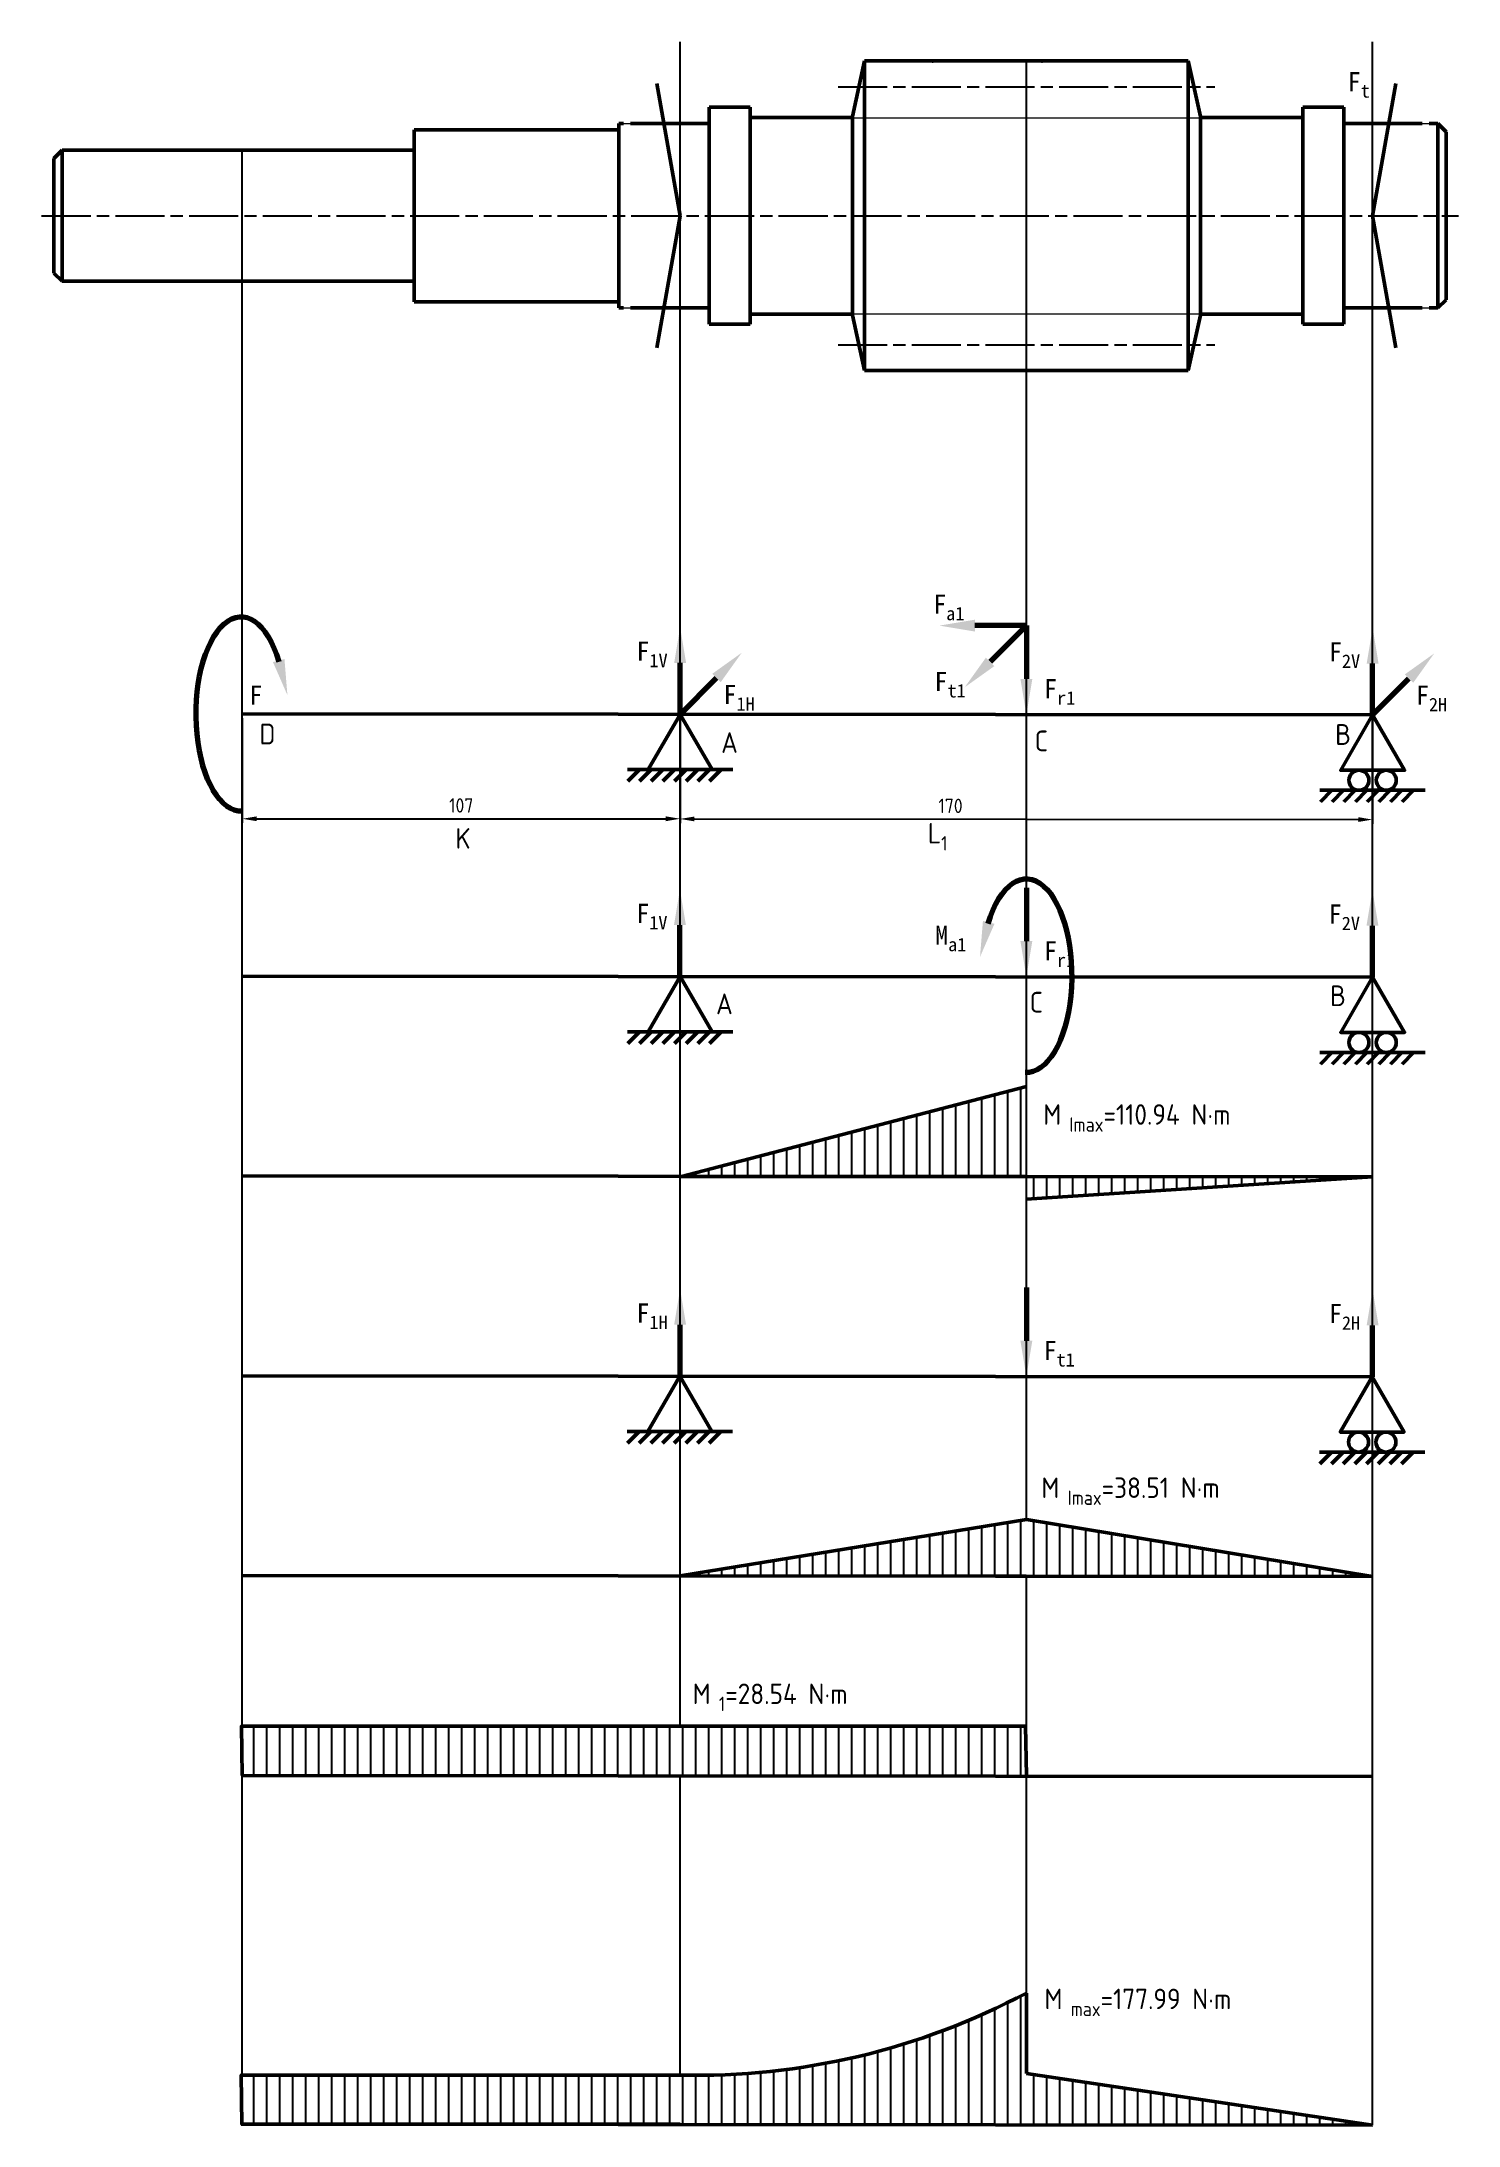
# Paper-space layout '蜗杆扭矩图' of a CAD drawing. Header units: millimetres. Extents: x 114 to 460, y 148 to 657.
import ezdxf

# ---------------------------------------------------------------- set-up
doc = ezdxf.new("R2010")
doc.units = ezdxf.units.MM
doc.linetypes.add('AM_ISO08W050', pattern=[18, 12, -1.5, 3, -1.5])
doc.linetypes.add('Amconstr', pattern=[9999, 9999, 0])
for name, color, linetype, lineweight in [('AM_0', 7, 'Continuous', 50), ('AM_5', 7, 'Continuous', 25), ('AM_7', 4, 'AM_ISO08W050', 25), ('AM_9', 253, 'Continuous', 0), ('AM_CL', 1, 'Amconstr', 25)]:
    doc.layers.add(name, color=color, linetype=linetype, lineweight=lineweight)
doc.styles.get("Standard").update_dxf_attribs({"font": 'ISOCP.SHX', "bigfont": 'gbcbig.shx'})
doc.dimstyles.new('AM_GB$0', dxfattribs={"dimtxt": 3.5, "dimasz": 3.5, "dimexe": 1, "dimexo": 1, "dimgap": 1.5, "dimtad": 1, "dimdsep": 46, "dimtxsty": 'Standard', "dimcen": 0, "dimclrd": 256, "dimclre": 256, "dimclrt": 7, "dimadec": 0, "dimazin": 2, "dimtp": 0.1, "dimtm": 0.1, "dimtfac": 0.71, "dimtdec": 3, "dimtmove": 0, "dimatfit": 3, "dimfxl": 1, "dimlwd": -1, "dimlwe": -1, "dimarcsym": 0})
pattern_1 = [(90, (-179.886, 103.8572), (-3.175, 2e-16), [])]

# ---------------------------------------------------------------- blocks, each defined once
blk = doc.blocks.new('*D86')
at = {"layer": 'AM_5', "linetype": 'ByBlock', "transparency": 16777216}
for p, q in [((163.4, 491.51), (163.4, 465.91)), ((270.34, 491.51), (270.34, 465.91)), ((166.9, 466.91), (266.84, 466.91))]:
    blk.add_line(p, q, dxfattribs=at)
at = {"layer": 'AM_5', "transparency": 16777216}
for points in [[(166.9, 467.49), (166.9, 466.32), (163.4, 466.91)], [(266.84, 467.49), (266.84, 466.32), (270.34, 466.91)]]:
    blk.add_solid(points, dxfattribs=at)
at = {"layer": 'Defpoints', "color": 0, "transparency": 16777216}
for p in [(163.4, 492.51), (270.34, 492.51), (270.34, 466.91)]:
    blk.add_point(p, dxfattribs=at)
at = {"layer": 'AM_5', "color": 7, "transparency": 16777216, "insert": (216.87, 470.16), "char_height": 3.5, "attachment_point": 5}
blk.add_mtext('107', dxfattribs=at)
blk = doc.blocks.new('*D87')
at = {"layer": 'AM_5', "linetype": 'ByBlock', "transparency": 16777216}
for p, q in [((270.34, 491.41), (270.31, 465.87)), ((439.46, 491.25), (439.44, 465.71)), ((273.81, 466.86), (435.94, 466.71))]:
    blk.add_line(p, q, dxfattribs=at)
at = {"layer": 'AM_5', "transparency": 16777216}
for points in [[(273.81, 467.45), (273.81, 466.28), (270.31, 466.87)], [(435.94, 467.3), (435.94, 466.13), (439.44, 466.71)]]:
    blk.add_solid(points, dxfattribs=at)
at = {"layer": 'Defpoints', "color": 0, "transparency": 16777216}
for p in [(270.34, 492.41), (439.46, 492.25), (439.44, 466.71)]:
    blk.add_point(p, dxfattribs=at)
at = {"layer": 'AM_5', "color": 7, "transparency": 16777216, "insert": (336.37, 470.06), "char_height": 3.5, "attachment_point": 5, "rotation": 359.9464}
blk.add_mtext('170', dxfattribs=at)

psp = doc.layouts.new('蜗杆扭矩图')

# ---------------------------------------------------------------- hatches: boundary and pattern name
at = {"layer": 'AM_5', "true_color": 0x2776bb, "transparency": 33554569}
h = psp.add_hatch(dxfattribs=at)
h.set_pattern_fill('LINE', color=152, angle=90)
h.set_pattern_definition(pattern_1)
h.paths.add_polyline_path([(354.901, 401.505), (354.901, 379.519), (270.337, 379.44), (270.337, 379.512)])
h.paths.add_polyline_path([(354.901, 379.519), (439.464, 379.599), (439.464, 379.44), (354.901, 374.019)])
h = psp.add_hatch(dxfattribs=at)
h.set_pattern_fill('LINE', color=152, angle=90)
h.set_pattern_definition(pattern_1)
h.paths.add_polyline_path([(270.337, 282.021), (439.464, 281.862), (354.901, 295.779)])
h.paths.add_polyline_path([(163.401, 245.329), (163.401, 233.332), (354.901, 233.152), (354.901, 233.332), (354.707, 245.329)])
h = psp.add_hatch(dxfattribs=at)
h.set_pattern_fill('LINE', color=152, angle=90)
h.set_pattern_definition(pattern_1)
h.paths.add_polyline_path([(354.901, 180.189, -0.1286357), (270.337, 160.136), (163.401, 160.136), (163.401, 148.139), (354.901, 148.139)])
h.paths.add_polyline_path([(354.901, 160.527), (354.901, 147.959), (439.464, 147.88)])

# ---------------------------------------------------------------- linework, layer by layer
at = {"layer": 'AM_0'}
for p, q in [((315.401, 651.954), (312.401, 638.421)), ((315.401, 651.954), (394.401, 651.954)), ((315.401, 651.954), (315.401, 576.354)), ((358.679, 651.954), (387.401, 651.954)), ((394.401, 651.954), (394.401, 576.354)), ((394.401, 651.954), (397.401, 638.421)), ((264.651, 646.403), (270.337, 614.154)), ((445.151, 646.403), (439.464, 614.154)), ((255.401, 636.654), (256.501, 636.654)), ((255.401, 636.654), (255.401, 591.654)), ((258.201, 636.654), (277.401, 636.654)), ((277.401, 640.654), (287.401, 640.654)), ((277.401, 640.654), (277.401, 587.654)), ((277.401, 636.654), (277.401, 591.654)), ((287.401, 640.654), (287.401, 587.654)), ((287.401, 638.154), (312.401, 638.154)), ((287.401, 638.154), (287.401, 590.154)), ((312.401, 638.421), (312.401, 589.886)), ((312.401, 638.154), (312.401, 590.154)), ((397.401, 638.421), (397.401, 589.886)), ((397.401, 638.154), (422.401, 638.154)), ((397.401, 638.154), (397.401, 590.154)), ((422.401, 640.654), (432.401, 640.654)), ((422.401, 640.654), (422.401, 587.654)), ((422.401, 638.154), (422.401, 590.154)), ((432.401, 640.654), (432.401, 587.654)), ((432.401, 636.654), (451.601, 636.654)), ((432.401, 636.654), (432.401, 591.654)), ((453.301, 636.654), (455.401, 636.654)), ((455.401, 636.654), (455.401, 591.654)), ((455.401, 636.654), (457.401, 634.654)), ((205.401, 635.154), (255.401, 635.154)), ((205.401, 635.154), (205.401, 593.154)), ((255.401, 635.154), (255.401, 593.154)), ((457.401, 634.654), (457.401, 593.654)), ((119.401, 630.154), (117.401, 628.154)), ((117.401, 628.154), (117.401, 600.154)), ((119.401, 630.154), (205.401, 630.154)), ((119.401, 630.154), (119.401, 598.154)), ((205.401, 630.154), (205.401, 598.154)), ((264.651, 581.904), (270.337, 614.154)), ((445.151, 581.904), (439.464, 614.154)), ((119.401, 598.154), (117.401, 600.154)), ((119.401, 598.154), (205.401, 598.154)), ((205.401, 593.154), (255.401, 593.154)), ((255.401, 591.654), (256.501, 591.654)), ((258.201, 591.654), (277.401, 591.654)), ((432.401, 591.654), (451.601, 591.654)), ((453.301, 591.654), (455.401, 591.654)), ((455.401, 591.654), (457.401, 593.654)), ((277.401, 587.654), (287.401, 587.654)), ((287.401, 590.154), (312.401, 590.154)), ((315.401, 576.354), (312.401, 589.886)), ((394.401, 576.354), (397.401, 589.886)), ((397.401, 590.154), (422.401, 590.154)), ((422.401, 587.654), (432.401, 587.654)), ((315.401, 576.354), (394.401, 576.354)), ((163.096, 492.507), (439.464, 492.248)), ((283.202, 478.907), (257.472, 478.907)), ((260.397, 478.907), (257.568, 476.079)), ((263.247, 478.907), (260.419, 476.079)), ((266.098, 478.907), (263.27, 476.079)), ((268.949, 478.907), (266.12, 476.079)), ((271.799, 478.907), (268.971, 476.079)), ((274.65, 478.907), (271.822, 476.079)), ((277.501, 478.907), (274.672, 476.079)), ((280.351, 478.907), (277.523, 476.079)), ((452.329, 473.861), (426.599, 473.861)), ((429.524, 473.861), (426.696, 471.032)), ((432.375, 473.861), (429.546, 471.032)), ((435.225, 473.861), (432.397, 471.032)), ((438.076, 473.861), (435.247, 471.032)), ((440.927, 473.861), (438.098, 471.032)), ((443.777, 473.861), (440.949, 471.032)), ((446.628, 473.861), (443.799, 471.032)), ((449.478, 473.861), (446.65, 471.032)), ((163.096, 428.488), (439.464, 428.229)), ((283.202, 414.888), (257.472, 414.888)), ((260.397, 414.888), (257.568, 412.059)), ((263.247, 414.888), (260.419, 412.059)), ((266.098, 414.888), (263.27, 412.059)), ((268.949, 414.888), (266.12, 412.059)), ((271.799, 414.888), (268.971, 412.059)), ((274.65, 414.888), (271.822, 412.059)), ((277.501, 414.888), (274.672, 412.059)), ((280.351, 414.888), (277.523, 412.059)), ((452.329, 409.841), (426.599, 409.841)), ((429.524, 409.841), (426.696, 407.013)), ((432.375, 409.841), (429.546, 407.013)), ((435.225, 409.841), (432.397, 407.013)), ((438.076, 409.841), (435.247, 407.013)), ((440.927, 409.841), (438.098, 407.013)), ((443.777, 409.841), (440.949, 407.013)), ((446.628, 409.841), (443.799, 407.013)), ((449.478, 409.841), (446.65, 407.013)), ((270.337, 379.512), (354.901, 401.505)), ((163.096, 379.699), (439.464, 379.44)), ((354.901, 379.599), (270.337, 379.599)), ((354.901, 374.019), (439.464, 379.44)), ((163.096, 330.91), (439.464, 330.651)), ((283.111, 317.31), (257.381, 317.31)), ((260.305, 317.31), (257.477, 314.481)), ((263.156, 317.31), (260.328, 314.481)), ((266.007, 317.31), (263.178, 314.481)), ((268.857, 317.31), (266.029, 314.481)), ((271.708, 317.31), (268.88, 314.481)), ((274.559, 317.31), (271.73, 314.481)), ((277.409, 317.31), (274.581, 314.481)), ((280.26, 317.31), (277.431, 314.481)), ((452.238, 312.263), (426.508, 312.263)), ((429.433, 312.263), (426.604, 309.435)), ((432.283, 312.263), (429.455, 309.435)), ((435.134, 312.263), (432.305, 309.435)), ((437.985, 312.263), (435.156, 309.435)), ((440.835, 312.263), (438.007, 309.435)), ((443.686, 312.263), (440.857, 309.435)), ((446.536, 312.263), (443.708, 309.435)), ((449.387, 312.263), (446.559, 309.435)), ((163.096, 282.121), (439.464, 281.862)), ((439.464, 281.862), (270.337, 282.021)), ((163.096, 233.332), (439.464, 233.073)), ((354.901, 160.527), (354.901, 180.189)), ((439.464, 147.88), (354.901, 160.527)), ((163.096, 148.139), (439.464, 147.88))]:
    psp.add_line(p, q, dxfattribs=at)
for points in [[(270.337, 492.407), (262.543, 478.907), (278.131, 478.907)], [(439.464, 492.248), (431.67, 478.748), (447.258, 478.748)], [(270.337, 428.388), (262.543, 414.888), (278.131, 414.888)], [(439.464, 428.228), (431.67, 414.728), (447.258, 414.728)], [(270.246, 330.81), (262.451, 317.31), (278.04, 317.31)], [(439.373, 330.65), (431.579, 317.15), (447.167, 317.15)]]:
    psp.add_lwpolyline(points, close=True, dxfattribs=at)
for points in [[(270.337, 282.021), (354.901, 295.779), (439.464, 281.862)], [(354.901, 233.332), (354.707, 245.329), (163.207, 245.329), (163.401, 233.332)], [(278.244, 160.136), (163.127, 160.136), (163.321, 148.139), (270.337, 148.139)]]:
    psp.add_lwpolyline(points, dxfattribs=at)
for centre in [(436.121, 476.305), (442.807, 476.305), (436.121, 412.285), (442.807, 412.285), (436.03, 314.707), (442.716, 314.707)]:
    psp.add_circle(centre, 2.444, dxfattribs=at)
psp.add_arc((274.29, 331.79), 171.7, 268.68069, 298.00081, dxfattribs=at)
for p in [(332.046, 651.954), (358.679, 651.954)]:
    psp.add_point(p, dxfattribs=at)
at = {"layer": 'AM_5', "color": 150, "lineweight": 106}
for p, q in [((354.901, 514.07), (342.34, 514.07)), ((354.901, 514.07), (346.019, 505.188)), ((354.901, 514.07), (354.901, 501.044)), ((270.337, 492.407), (270.337, 504.968)), ((439.464, 492.248), (439.464, 504.809)), ((270.337, 492.407), (279.219, 501.289)), ((439.464, 492.248), (448.346, 501.13)), ((354.901, 450.052), (354.901, 437.025)), ((270.291, 428.388), (270.291, 440.949)), ((439.419, 428.229), (439.419, 440.79)), ((354.901, 352.473), (354.901, 339.447)), ((270.337, 330.81), (270.337, 343.371)), ((439.464, 330.65), (439.464, 343.211))]:
    psp.add_line(p, q, dxfattribs=at)
at = {"layer": 'AM_5'}
for p, q in [((354.901, 379.599), (354.901, 401.505)), ((354.901, 298.609), (354.901, 298.609)), ((354.901, 281.941), (354.901, 281.941)), ((354.901, 281.941), (354.901, 281.941)), ((354.901, 281.941), (354.901, 281.941))]:
    psp.add_line(p, q, dxfattribs=at)
at = {"layer": 'AM_5', "color": 150, "lineweight": 106}
psp.add_ellipse((163.096, 492.507), major_axis=(0, 23.668), ratio=0.4678016, start_param=5.281075, end_param=9.4522857, dxfattribs=at)
at = {"layer": 'AM_5', "color": 150, "lineweight": 106, "extrusion": (0, 0, -1)}
psp.add_ellipse((354.901, 428.583), major_axis=(0, 23.668), ratio=0.4678016, start_param=5.281075, end_param=9.4522857, dxfattribs=at)
at = {"layer": 'AM_5', "color": 150, "linetype": 'Continuous'}
for points in [[(342.34, 512.618), (342.34, 515.523), (333.623, 514.07)], [(271.79, 504.968), (268.884, 504.968), (270.337, 513.685)], [(440.917, 504.809), (438.011, 504.809), (439.464, 513.526)], [(170.885, 505.191), (173.702, 505.901), (174.422, 497.093)], [(280.246, 500.262), (278.192, 502.317), (285.383, 507.453)], [(344.991, 506.216), (347.046, 504.161), (339.855, 499.025)], [(449.373, 500.103), (447.319, 502.157), (454.51, 507.294)], [(353.448, 501.044), (356.353, 501.044), (354.901, 492.327)], [(271.744, 440.949), (268.839, 440.949), (270.291, 449.666)], [(440.871, 440.79), (437.966, 440.79), (439.419, 449.507)], [(347.112, 441.267), (344.294, 441.976), (343.574, 433.169)], [(353.448, 437.025), (356.353, 437.025), (354.901, 428.308)], [(271.79, 343.371), (268.884, 343.371), (270.337, 352.087)], [(440.917, 343.211), (438.011, 343.211), (439.464, 351.928)], [(353.448, 339.447), (356.353, 339.447), (354.901, 330.73)]]:
    psp.add_trace(points, dxfattribs=at)
at = {"layer": 'AM_7'}
for p, q in [((308.901, 645.654), (400.901, 645.654)), ((114.401, 614.154), (460.401, 614.154)), ((308.901, 582.654), (400.901, 582.654))]:
    psp.add_line(p, q, dxfattribs=at)
at = {"layer": 'AM_9'}
for p, q in [((256.501, 636.654), (258.201, 636.654)), ((312.401, 638.094), (397.401, 638.094)), ((451.601, 636.654), (453.301, 636.654)), ((256.501, 591.654), (258.201, 591.654)), ((312.401, 590.214), (397.401, 590.214)), ((451.601, 591.654), (453.301, 591.654))]:
    psp.add_line(p, q, dxfattribs=at)
at = {"layer": 'AM_CL', "color": 0}
for p, q in [((270.337, 245.329), (270.337, 656.654)), ((439.464, 147.88), (439.464, 656.654)), ((354.901, 295.779), (354.901, 651.954)), ((163.401, 148.139), (163.401, 630.154)), ((354.901, 160.527), (354.901, 281.941)), ((270.337, 160.136), (270.337, 233.332)), ((270.337, 148.139), (270.337, 148.039))]:
    psp.add_line(p, q, dxfattribs=at)

# ---------------------------------------------------------------- texts
at = {"layer": 'AM_0', "attachment_point": 1}
for s, width, gutter_width, insert, char_height in [('\\A1;{\\f@MingLiU_HKSCS-ExtB|b0|i0|c134|p18;F\\H0.7x;\\S^ t;}', 17.02187, 23.291, (433.401, 649.225), 4.65816), ('\\A1;{\\f@MingLiU_HKSCS-ExtB|b0|i0|c134|p18;F\\H0.7x;\\S^ a1;}', 17.02187, 23.291, (332.16, 521.63), 4.65816), ('\\A1;{\\f@MingLiU_HKSCS-ExtB|b0|i0|c134|p18;F\\H0.7x;\\S^ 1V;}', 17.02187, 23.291, (259.681, 510.162), 4.65816), ('\\A1;{\\f@MingLiU_HKSCS-ExtB|b0|i0|c134|p18;F\\H0.7x;\\S^ 2V;}', 17.02187, 23.291, (428.808, 510.002), 4.65816), ('\\A1;{\\f@MingLiU_HKSCS-ExtB|b0|i0|c134|p18;F}', 17.02187, 23.291, (165.15, 499.446), 4.65816), ('\\A1;{\\f@MingLiU_HKSCS-ExtB|b0|i0|c134|p18;F\\H0.7x;\\S^ 1H;}', 17.02187, 23.291, (280.937, 499.571), 4.65816), ('\\A1;{\\f@MingLiU_HKSCS-ExtB|b0|i0|c134|p18;F\\H0.7x;\\S^ t1;}', 17.02187, 23.291, (332.468, 502.778), 4.65816), ('\\A1;{\\f@MingLiU_HKSCS-ExtB|b0|i0|c134|p18;F\\H0.7x;\\S^ r1;}', 17.02187, 23.291, (359.237, 501), 4.65816), ('\\A1;{\\f@MingLiU_HKSCS-ExtB|b0|i0|c134|p18;F\\H0.7x;\\S^ 2H;}', 17.02187, 23.291, (450.064, 499.412), 4.65816), ('K', 34.74681, 25, (215.458, 464.609), 5), ('\\A1;L{\\H0.7x;\\S^ 1;}', 23.5187, 25, (330.838, 465.874), 5), ('\\A1;{\\f@MingLiU_HKSCS-ExtB|b0|i0|c134|p18;F\\H0.7x;\\S^ 1V;}', 17.02187, 23.291, (259.635, 446.143), 4.65816), ('\\A1;{\\f@MingLiU_HKSCS-ExtB|b0|i0|c134|p18;F\\H0.7x;\\S^ 2V;}', 17.02187, 23.291, (428.762, 445.983), 4.65816), ('\\A1;{\\f@MingLiU_HKSCS-ExtB|b0|i0|c134|p18;M\\H0.7x;\\S^ a1;}', 17.02187, 23.291, (332.63, 440.807), 4.65816), ('\\A1;{\\f@MingLiU_HKSCS-ExtB|b0|i0|c134|p18;F\\H0.7x;\\S^ r1;}', 17.02187, 23.291, (359.191, 436.981), 4.65816), ('\\A1;{\\f@MingLiU_HKSCS-ExtB|b0|i0|c134|p18;F\\H0.7x;\\S^ 1H;}', 17.02187, 23.291, (259.681, 348.564), 4.65816), ('\\A1;{\\f@MingLiU_HKSCS-ExtB|b0|i0|c134|p18;F\\H0.7x;\\S^ 2H;}', 17.02187, 23.291, (428.808, 348.405), 4.65816), ('\\A1;{\\f@MingLiU_HKSCS-ExtB|b0|i0|c134|p18;F\\H0.7x;\\S^ t1;}', 17.02187, 23.291, (359.1, 339.403), 4.65816)]:
    psp.add_mtext_dynamic_manual_height_columns(s, width=width, gutter_width=gutter_width, heights=[0], dxfattribs=dict(at, insert=insert, char_height=char_height))
at = {"layer": 'AM_0', "color": 152, "true_color": 0x2776bb, "char_height": 5.063, "attachment_point": 1}
for s, insert in [('D', (167.586, 490.131)), ('C', (356.92, 488.45)), ('B', (430.313, 490.02)), ('A', (280.348, 488.049)), ('A', (279.111, 424.243)), ('C', (355.684, 424.644)), ('B', (429.076, 426.214))]:
    psp.add_mtext_dynamic_manual_height_columns(s, width=10.09208, gutter_width=25.315, heights=[0], dxfattribs=dict(at, insert=insert))
at = {"layer": 'AM_5', "char_height": 5, "attachment_point": 1}
for s, insert in [('\\A1;M{\\H0.7x;\\S^  Imax;}=110.94 N·m', (359.022, 397.199)), ('\\A1;M{\\H0.7x;\\S^  Imax;}=38.51 N·m', (358.571, 306.072)), ('\\A1;M{\\H0.7x;\\S^  1;}=28.54 N·m', (273.396, 255.744)), ('\\A1;M{\\H0.7x;\\S^  max;}=177.99 N·m', (359.331, 181.243))]:
    psp.add_mtext_dynamic_manual_height_columns(s, width=78.12644, gutter_width=25, heights=[0], dxfattribs=dict(at, insert=insert))

# ---------------------------------------------------------------- dimensions: what is measured, and where the dimension line sits
at = {"layer": 'AM_5'}
dim = psp.add_linear_dim(base=(270.337, 466.907), p1=(163.401, 492.507), p2=(270.337, 492.507), text='107', dimstyle='AM_GB$0', override={"dimpost": ''}, dxfattribs=at)
dim.commit()
dim.dimension.update_dxf_attribs({"geometry": '*D86', "text_midpoint": (216.869, 470.157)})
dim = psp.add_linear_dim(base=(439.44, 466.709), p1=(270.337, 492.407), p2=(439.464, 492.248), angle=359.94635, text='170', dimstyle='AM_GB$0', dxfattribs=at)
dim.commit()
dim.dimension.update_dxf_attribs({"geometry": '*D87', "text_midpoint": (336.363, 466.805), "dimtype": 161})

doc.saveas('drawing.dxf')
